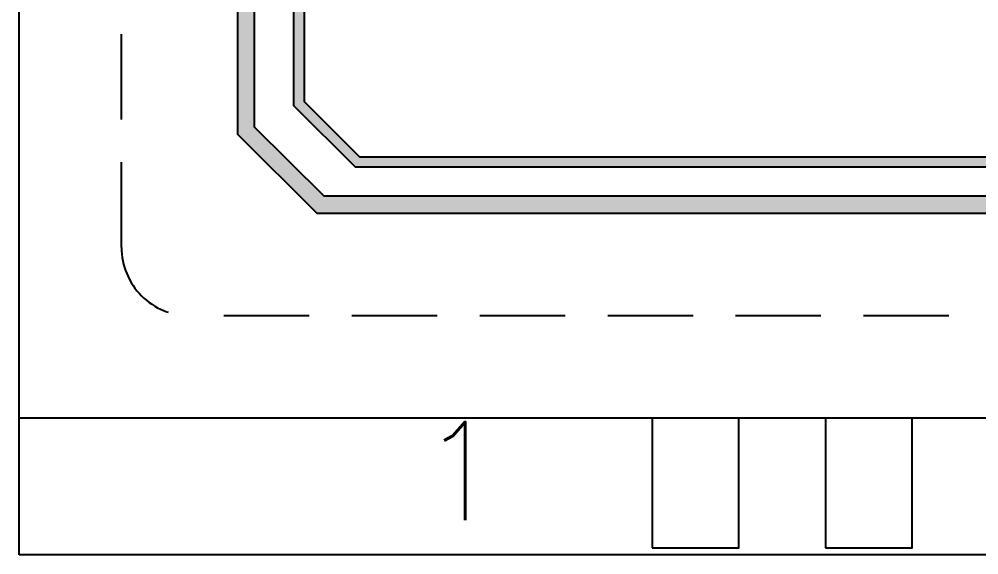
# Model space of a CAD drawing. Header units: millimetres. Extents: x -302 to 649, y -276 to -53.
# Drawn here: x -78.08 to -64.02, y -156.36 to -148.52 of the extents above; entities that cross this region are included whole.
import ezdxf

# ---------------------------------------------------------------- set-up
doc = ezdxf.new("R2010")
doc.units = ezdxf.units.MM
doc.header["$LTSCALE"] = 5
doc.header["$MEASUREMENT"] = 0
doc.linetypes.add('HIDDEN', pattern=[0.375, 0.25, -0.125])
doc.layers.add('dim', color=3, linetype='Continuous')
doc.styles.add('romans', font='romans.shx')

msp = doc.modelspace()

# ---------------------------------------------------------------- hatches: boundary and pattern name
at = {"layer": 'dim'}
h = msp.add_hatch(color=0, dxfattribs=at)
h.paths.add_polyline_path([(-74.057, -143.209), (-73.907, -143.209), (-73.907, -149.723), (-73.093, -150.534), (-53.286, -150.534), (-53.286, -150.684), (-73.155, -150.684), (-74.057, -149.785)], flags=17)
h.paths.add_polyline_path([(-45.657, -150.55), (-45.407, -150.55), (-45.407, -150.8), (-45.657, -150.8)], flags=17)
h.paths.add_polyline_path([(-47.757, -150.55), (-47.507, -150.55), (-47.507, -150.8), (-47.757, -150.8)], flags=17)
h.paths.add_polyline_path([(-46.707, -150.55), (-46.457, -150.55), (-46.457, -150.8), (-46.707, -150.8)], flags=17)
h.paths.add_polyline_path([(-19.107, -143.209), (-19.257, -143.209), (-19.257, -149.723), (-20.071, -150.534), (-39.878, -150.534), (-39.878, -150.684), (-20.009, -150.684), (-19.107, -149.785)], flags=17)
edge = h.paths.add_edge_path()
edge.add_line((-74.882, -139.412), (-74.882, -150.198))
edge.add_line((-74.882, -150.198), (-73.718, -151.359))
edge.add_line((-73.718, -151.359), (-51.533, -151.359))
edge.add_line((-51.533, -151.359), (-51.018, -150.8))
edge.add_line((-51.018, -150.8), (-49.361, -150.8))
edge.add_line((-49.361, -150.8), (-49.361, -150.55))
edge.add_line((-49.361, -150.55), (-51.128, -150.55))
edge.add_line((-51.128, -150.55), (-51.642, -151.109))
edge.add_line((-51.642, -151.109), (-73.614, -151.109))
edge.add_line((-73.614, -151.109), (-74.632, -150.095))
edge.add_line((-74.632, -150.095), (-74.632, -139.412))
edge.add_line((-18.282, -139.412), (-18.282, -150.198))
edge.add_line((-18.282, -150.198), (-19.446, -151.359))
edge.add_line((-19.446, -151.359), (-41.631, -151.359))
edge.add_line((-41.631, -151.359), (-42.146, -150.8))
edge.add_line((-42.146, -150.8), (-43.803, -150.8))
edge.add_line((-43.803, -150.8), (-43.803, -150.55))
edge.add_line((-43.803, -150.55), (-42.036, -150.55))
edge.add_line((-42.036, -150.55), (-41.522, -151.109))
edge.add_line((-41.522, -151.109), (-19.55, -151.109))
edge.add_line((-19.55, -151.109), (-18.532, -150.095))
edge.add_line((-18.532, -150.095), (-18.532, -139.412))
h = msp.add_hatch(color=0, dxfattribs=at)
h.paths.add_polyline_path([(-18.282, -139.412), (-18.282, -150.198), (-19.446, -151.359), (-41.631, -151.359), (-42.146, -150.8), (-43.803, -150.8), (-43.803, -150.55), (-42.036, -150.55), (-41.522, -151.109), (-19.55, -151.109), (-18.532, -150.095), (-18.532, -139.412)])
h.paths.add_polyline_path([(-74.882, -139.412), (-74.882, -150.198), (-73.718, -151.359), (-51.533, -151.359), (-51.018, -150.8), (-49.361, -150.8), (-49.361, -150.55), (-51.128, -150.55), (-51.642, -151.109), (-73.614, -151.109), (-74.632, -150.095), (-74.632, -139.412)])

# ---------------------------------------------------------------- linework, layer by layer
for p, q in [((-78.082, -156.359), (-78.082, -119.359)), ((-15.082, -154.359), (-78.082, -154.359)), ((-15.082, -156.359), (-78.082, -156.359))]:
    msp.add_line(p, q)
at = {"linetype": 'HIDDEN'}
msp.add_lwpolyline([(-76.582, -151.859), (-76.582, -123.859, -0.414214), (-75.582, -122.859), (-17.582, -122.859, -0.414214), (-16.582, -123.859), (-16.582, -151.859, -0.414214), (-17.582, -152.859), (-75.582, -152.859, -0.414214)], format="xyb", close=True, dxfattribs=at)
msp.add_lwpolyline([(-74.882, -139.412), (-74.882, -150.198), (-73.718, -151.359), (-51.533, -151.359), (-51.018, -150.8), (-49.361, -150.8), (-49.361, -150.55), (-51.128, -150.55), (-51.642, -151.109), (-73.614, -151.109), (-74.632, -150.095), (-74.632, -139.412)])
for points in [[(-74.057, -143.209), (-73.907, -143.209), (-73.907, -149.723), (-73.093, -150.534), (-53.286, -150.534), (-53.286, -150.684), (-73.155, -150.684), (-74.057, -149.785)], [(-68.807, -156.259), (-67.537, -156.259), (-67.537, -154.359), (-68.807, -154.359)], [(-66.267, -156.259), (-64.997, -156.259), (-64.997, -154.359), (-66.267, -154.359)]]:
    msp.add_lwpolyline(points, close=True)

# ---------------------------------------------------------------- texts
at = {"color": 1, "style": 'romans'}
msp.add_text('1', height=1.436, dxfattribs=at).set_placement((-72.221, -155.85))

doc.saveas('drawing.dxf')
